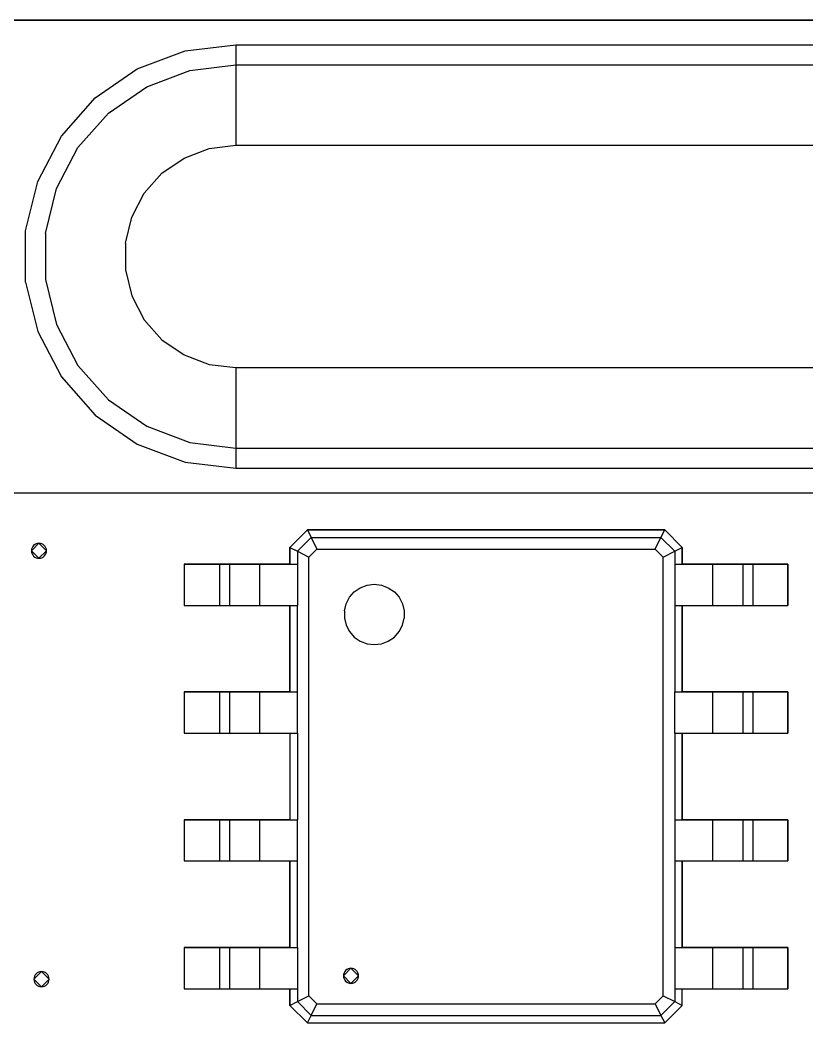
# Model space of a CAD drawing. Header units: inches. Extents: x 5 to 589, y -420 to -5.
# Drawn here: x 182.91 to 198.54, y -115.89 to -95.95 of the extents above; entities that cross this region are included whole.
import ezdxf

# ---------------------------------------------------------------- set-up
doc = ezdxf.new("R2010")
doc.units = ezdxf.units.IN
doc.header["$MEASUREMENT"] = 0

msp = doc.modelspace()

# ---------------------------------------------------------------- linework, layer by layer
at = {"color": 7, "true_color": 0xffffff}
for p, q in [((205.283, -95.954), (182.483, -95.954)), ((182.483, -95.954), (205.283, -95.954)), ((186.185, -96.566), (187.193, -96.444)), ((186.185, -96.566), (187.193, -96.444)), ((187.193, -96.444), (200.573, -96.444)), ((187.193, -96.444), (200.573, -96.444)), ((187.193, -96.444), (187.193, -96.454)), ((187.193, -96.454), (187.193, -96.484)), ((187.193, -96.484), (187.193, -96.532)), ((185.237, -96.926), (186.185, -96.566)), ((185.237, -96.926), (186.185, -96.566)), ((187.193, -96.532), (187.193, -96.594)), ((187.193, -96.594), (187.193, -96.67)), ((187.193, -96.67), (187.193, -96.756)), ((186.281, -96.954), (187.193, -96.844)), ((187.193, -96.756), (187.193, -96.844)), ((187.193, -96.844), (200.573, -96.844)), ((187.193, -96.844), (187.193, -96.884)), ((187.193, -96.884), (187.193, -97.002)), ((184.401, -97.502), (185.237, -96.926)), ((184.401, -97.502), (185.237, -96.926)), ((185.423, -97.28), (186.281, -96.954)), ((187.193, -97.002), (187.193, -97.194)), ((184.667, -97.802), (185.423, -97.28)), ((187.193, -97.194), (187.193, -97.446)), ((187.193, -97.446), (187.193, -97.75)), ((183.729, -98.262), (184.401, -97.502)), ((183.729, -98.262), (184.401, -97.502)), ((184.057, -98.49), (184.667, -97.802)), ((187.193, -97.75), (187.193, -98.088)), ((183.257, -99.162), (183.729, -98.262)), ((183.257, -99.162), (183.729, -98.262)), ((187.193, -98.088), (187.193, -98.444)), ((186.665, -98.508), (187.193, -98.444)), ((187.193, -98.444), (200.573, -98.444)), ((183.631, -99.302), (184.057, -98.49)), ((186.165, -98.698), (186.665, -98.508)), ((185.727, -99), (186.165, -98.698)), ((185.375, -99.398), (185.727, -99)), ((183.013, -100.146), (183.257, -99.162)), ((183.013, -100.146), (183.257, -99.162)), ((183.411, -100.194), (183.631, -99.302)), ((185.127, -99.87), (185.375, -99.398)), ((184.999, -100.388), (185.127, -99.87)), ((183.013, -101.162), (183.013, -100.146)), ((183.013, -101.162), (183.013, -100.146)), ((183.411, -100.194), (183.411, -101.114)), ((184.999, -100.388), (184.999, -100.92)), ((184.999, -100.92), (185.127, -101.438)), ((183.013, -101.162), (183.257, -102.146)), ((183.013, -101.162), (183.257, -102.146)), ((183.411, -101.114), (183.631, -102.006)), ((185.127, -101.438), (185.375, -101.91)), ((183.631, -102.006), (184.057, -102.818)), ((185.375, -101.91), (185.727, -102.308)), ((183.257, -102.146), (183.729, -103.046)), ((183.257, -102.146), (183.729, -103.046)), ((185.727, -102.308), (186.165, -102.61)), ((186.165, -102.61), (186.665, -102.8)), ((184.057, -102.818), (184.667, -103.506)), ((186.665, -102.8), (187.193, -102.864)), ((187.193, -102.864), (200.573, -102.864)), ((187.193, -102.864), (187.193, -103.22)), ((183.729, -103.046), (184.401, -103.806)), ((183.729, -103.046), (184.401, -103.806)), ((187.193, -103.22), (187.193, -103.558)), ((184.667, -103.506), (185.423, -104.028)), ((187.193, -103.558), (187.193, -103.862)), ((184.401, -103.806), (185.237, -104.382)), ((184.401, -103.806), (185.237, -104.382)), ((187.193, -103.862), (187.193, -104.114)), ((185.423, -104.028), (186.281, -104.354)), ((187.193, -104.114), (187.193, -104.306)), ((185.237, -104.382), (186.185, -104.742)), ((185.237, -104.382), (186.185, -104.742)), ((186.281, -104.354), (187.193, -104.464)), ((187.193, -104.306), (187.193, -104.424)), ((187.193, -104.424), (187.193, -104.464)), ((187.193, -104.464), (200.573, -104.464)), ((187.193, -104.464), (187.193, -104.554)), ((187.193, -104.554), (187.193, -104.638)), ((187.193, -104.638), (187.193, -104.714)), ((186.185, -104.742), (187.193, -104.864)), ((186.185, -104.742), (187.193, -104.864)), ((187.193, -104.714), (187.193, -104.776)), ((187.193, -104.776), (187.193, -104.824)), ((187.193, -104.824), (187.193, -104.854)), ((187.193, -104.854), (187.193, -104.864)), ((187.193, -104.864), (200.573, -104.864)), ((187.193, -104.864), (200.573, -104.864)), ((182.483, -105.354), (205.283, -105.354)), ((182.483, -105.354), (205.283, -105.354)), ((188.617, -106.09), (188.267, -106.44)), ((188.267, -106.44), (188.617, -106.09)), ((188.417, -106.514), (188.691, -106.24)), ((195.717, -106.09), (188.617, -106.09)), ((188.617, -106.09), (188.691, -106.24)), ((188.617, -106.09), (195.717, -106.09)), ((188.691, -106.24), (188.807, -106.47)), ((188.691, -106.24), (195.641, -106.24)), ((195.527, -106.47), (195.641, -106.24)), ((195.641, -106.24), (195.717, -106.09)), ((195.641, -106.24), (195.917, -106.514)), ((196.067, -106.44), (195.717, -106.09)), ((195.717, -106.09), (196.067, -106.44)), ((188.267, -106.44), (188.267, -106.77)), ((188.267, -106.44), (188.417, -106.514)), ((188.267, -106.77), (188.267, -106.44)), ((195.917, -106.514), (196.067, -106.44)), ((196.067, -106.77), (196.067, -106.44)), ((196.067, -106.44), (196.067, -106.77)), ((188.417, -106.514), (188.417, -106.77)), ((188.417, -106.514), (188.647, -106.63)), ((188.647, -106.63), (188.807, -106.47)), ((188.647, -115.35), (188.647, -106.63)), ((188.807, -106.47), (195.527, -106.47)), ((195.527, -106.47), (195.687, -106.63)), ((195.687, -106.63), (195.917, -106.514)), ((195.687, -115.35), (195.687, -106.63)), ((195.917, -106.514), (195.917, -106.77)), ((188.267, -106.77), (186.167, -106.77)), ((186.167, -106.77), (186.167, -107.59)), ((186.167, -106.77), (186.167, -107.59)), ((186.167, -106.77), (186.867, -106.77)), ((186.867, -106.77), (186.911, -106.77)), ((186.867, -106.77), (186.867, -107.59)), ((186.911, -106.77), (186.953, -106.77)), ((186.953, -106.77), (186.991, -106.77)), ((186.991, -106.77), (187.023, -106.77)), ((187.023, -106.77), (187.047, -106.77)), ((187.047, -106.77), (187.061, -106.77)), ((187.061, -106.77), (187.067, -106.77)), ((187.067, -106.77), (187.067, -107.59)), ((187.067, -106.77), (187.083, -106.77)), ((187.083, -106.77), (187.127, -106.77)), ((187.127, -106.77), (187.197, -106.77)), ((187.197, -106.77), (187.293, -106.77)), ((187.293, -106.77), (187.407, -106.77)), ((187.407, -106.77), (187.533, -106.77)), ((187.533, -106.77), (187.667, -106.77)), ((187.667, -106.77), (188.267, -106.77)), ((187.667, -106.77), (187.667, -107.59)), ((188.267, -106.77), (188.417, -106.77)), ((188.417, -106.77), (188.417, -107.59)), ((195.917, -106.77), (195.917, -107.59)), ((195.917, -106.77), (196.067, -106.77)), ((198.167, -106.77), (196.067, -106.77)), ((196.067, -106.77), (196.667, -106.77)), ((196.667, -106.77), (196.801, -106.77)), ((196.667, -106.77), (196.667, -107.59)), ((196.801, -106.77), (196.927, -106.77)), ((196.927, -106.77), (197.041, -106.77)), ((197.041, -106.77), (197.137, -106.77)), ((197.137, -106.77), (197.207, -106.77)), ((197.207, -106.77), (197.251, -106.77)), ((197.251, -106.77), (197.267, -106.77)), ((197.267, -106.77), (197.267, -107.59)), ((197.267, -106.77), (197.273, -106.77)), ((197.273, -106.77), (197.287, -106.77)), ((197.287, -106.77), (197.311, -106.77)), ((197.311, -106.77), (197.343, -106.77)), ((197.343, -106.77), (197.381, -106.77)), ((197.381, -106.77), (197.423, -106.77)), ((197.423, -106.77), (197.467, -106.77)), ((197.467, -106.77), (198.167, -106.77)), ((197.467, -106.77), (197.467, -107.59)), ((198.167, -107.59), (198.167, -106.77)), ((198.167, -106.77), (198.167, -107.59)), ((189.549, -107.32), (189.667, -107.238)), ((189.667, -107.238), (189.803, -107.188)), ((189.803, -107.188), (189.947, -107.17)), ((189.947, -107.17), (190.091, -107.188)), ((190.091, -107.188), (190.225, -107.238)), ((190.225, -107.238), (190.345, -107.32)), ((189.385, -107.556), (189.453, -107.428)), ((189.453, -107.428), (189.549, -107.32)), ((190.345, -107.32), (190.441, -107.428)), ((190.441, -107.428), (190.507, -107.556)), ((186.167, -107.59), (188.267, -107.59)), ((186.167, -107.59), (186.867, -107.59)), ((186.867, -107.59), (186.911, -107.59)), ((186.911, -107.59), (186.953, -107.59)), ((186.953, -107.59), (186.991, -107.59)), ((186.991, -107.59), (187.023, -107.59)), ((187.023, -107.59), (187.047, -107.59)), ((187.047, -107.59), (187.061, -107.59)), ((187.061, -107.59), (187.067, -107.59)), ((187.067, -107.59), (187.083, -107.59)), ((187.083, -107.59), (187.127, -107.59)), ((187.127, -107.59), (187.197, -107.59)), ((187.197, -107.59), (187.293, -107.59)), ((187.293, -107.59), (187.407, -107.59)), ((187.407, -107.59), (187.533, -107.59)), ((187.533, -107.59), (187.667, -107.59)), ((187.667, -107.59), (188.267, -107.59)), ((188.267, -107.59), (188.267, -109.31)), ((188.267, -109.31), (188.267, -107.59)), ((188.267, -107.59), (188.417, -107.59)), ((188.417, -109.31), (188.417, -107.59)), ((189.351, -107.698), (189.385, -107.556)), ((190.507, -107.556), (190.543, -107.698)), ((195.917, -107.59), (195.917, -109.31)), ((195.917, -107.59), (196.067, -107.59)), ((196.067, -109.31), (196.067, -107.59)), ((196.067, -107.59), (198.167, -107.59)), ((196.067, -107.59), (196.067, -109.31)), ((196.067, -107.59), (196.667, -107.59)), ((196.667, -107.59), (196.801, -107.59)), ((196.801, -107.59), (196.927, -107.59)), ((196.927, -107.59), (197.041, -107.59)), ((197.041, -107.59), (197.137, -107.59)), ((197.137, -107.59), (197.207, -107.59)), ((197.207, -107.59), (197.251, -107.59)), ((197.251, -107.59), (197.267, -107.59)), ((197.267, -107.59), (197.273, -107.59)), ((197.273, -107.59), (197.287, -107.59)), ((197.287, -107.59), (197.311, -107.59)), ((197.311, -107.59), (197.343, -107.59)), ((197.343, -107.59), (197.381, -107.59)), ((197.381, -107.59), (197.423, -107.59)), ((197.423, -107.59), (197.467, -107.59)), ((197.467, -107.59), (198.167, -107.59)), ((189.351, -107.698), (189.351, -107.842)), ((189.351, -107.842), (189.385, -107.982)), ((190.507, -107.982), (190.543, -107.842)), ((190.543, -107.698), (190.543, -107.842)), ((189.385, -107.982), (189.453, -108.11)), ((190.441, -108.11), (190.507, -107.982)), ((189.453, -108.11), (189.549, -108.218)), ((189.549, -108.218), (189.667, -108.3)), ((190.225, -108.3), (190.345, -108.218)), ((190.345, -108.218), (190.441, -108.11)), ((189.667, -108.3), (189.803, -108.352)), ((189.803, -108.352), (189.947, -108.37)), ((189.947, -108.37), (190.091, -108.352)), ((190.091, -108.352), (190.225, -108.3)), ((188.267, -109.31), (186.167, -109.31)), ((186.167, -109.31), (186.167, -110.13)), ((186.167, -109.31), (186.167, -110.13)), ((186.167, -109.31), (186.867, -109.31)), ((186.867, -109.31), (186.911, -109.31)), ((186.867, -109.31), (186.867, -110.13)), ((186.911, -109.31), (186.953, -109.31)), ((186.953, -109.31), (186.991, -109.31)), ((186.991, -109.31), (187.023, -109.31)), ((187.023, -109.31), (187.047, -109.31)), ((187.047, -109.31), (187.061, -109.31)), ((187.061, -109.31), (187.067, -109.31)), ((187.067, -109.31), (187.067, -110.13)), ((187.067, -109.31), (187.083, -109.31)), ((187.083, -109.31), (187.127, -109.31)), ((187.127, -109.31), (187.197, -109.31)), ((187.197, -109.31), (187.293, -109.31)), ((187.293, -109.31), (187.407, -109.31)), ((187.407, -109.31), (187.533, -109.31)), ((187.533, -109.31), (187.667, -109.31)), ((187.667, -109.31), (188.267, -109.31)), ((187.667, -109.31), (187.667, -110.13)), ((188.267, -109.31), (188.417, -109.31)), ((188.417, -110.13), (188.417, -109.31)), ((195.917, -110.13), (195.917, -109.31)), ((195.917, -109.31), (196.067, -109.31)), ((198.167, -109.31), (196.067, -109.31)), ((196.067, -109.31), (196.667, -109.31)), ((196.667, -109.31), (196.801, -109.31)), ((196.667, -109.31), (196.667, -110.13)), ((196.801, -109.31), (196.927, -109.31)), ((196.927, -109.31), (197.041, -109.31)), ((197.041, -109.31), (197.137, -109.31)), ((197.137, -109.31), (197.207, -109.31)), ((197.207, -109.31), (197.251, -109.31)), ((197.251, -109.31), (197.267, -109.31)), ((197.267, -109.31), (197.267, -110.13)), ((197.267, -109.31), (197.273, -109.31)), ((197.273, -109.31), (197.287, -109.31)), ((197.287, -109.31), (197.311, -109.31)), ((197.311, -109.31), (197.343, -109.31)), ((197.343, -109.31), (197.381, -109.31)), ((197.381, -109.31), (197.423, -109.31)), ((197.423, -109.31), (197.467, -109.31)), ((197.467, -109.31), (198.167, -109.31)), ((197.467, -109.31), (197.467, -110.13)), ((198.167, -110.13), (198.167, -109.31)), ((198.167, -109.31), (198.167, -110.13)), ((186.167, -110.13), (188.267, -110.13)), ((186.167, -110.13), (186.867, -110.13)), ((186.867, -110.13), (186.911, -110.13)), ((186.911, -110.13), (186.953, -110.13)), ((186.953, -110.13), (186.991, -110.13)), ((186.991, -110.13), (187.023, -110.13)), ((187.023, -110.13), (187.047, -110.13)), ((187.047, -110.13), (187.061, -110.13)), ((187.061, -110.13), (187.067, -110.13)), ((187.067, -110.13), (187.083, -110.13)), ((187.083, -110.13), (187.127, -110.13)), ((187.127, -110.13), (187.197, -110.13)), ((187.197, -110.13), (187.293, -110.13)), ((187.293, -110.13), (187.407, -110.13)), ((187.407, -110.13), (187.533, -110.13)), ((187.533, -110.13), (187.667, -110.13)), ((187.667, -110.13), (188.267, -110.13)), ((188.267, -110.13), (188.267, -111.85)), ((188.267, -110.13), (188.267, -111.85)), ((188.267, -110.13), (188.417, -110.13)), ((188.417, -110.13), (188.417, -111.85)), ((195.917, -110.13), (195.917, -111.85)), ((195.917, -110.13), (196.067, -110.13)), ((196.067, -111.85), (196.067, -110.13)), ((196.067, -110.13), (198.167, -110.13)), ((196.067, -110.13), (196.667, -110.13)), ((196.067, -110.13), (196.067, -111.85)), ((196.667, -110.13), (196.801, -110.13)), ((196.801, -110.13), (196.927, -110.13)), ((196.927, -110.13), (197.041, -110.13)), ((197.041, -110.13), (197.137, -110.13)), ((197.137, -110.13), (197.207, -110.13)), ((197.207, -110.13), (197.251, -110.13)), ((197.251, -110.13), (197.267, -110.13)), ((197.267, -110.13), (197.273, -110.13)), ((197.273, -110.13), (197.287, -110.13)), ((197.287, -110.13), (197.311, -110.13)), ((197.311, -110.13), (197.343, -110.13)), ((197.343, -110.13), (197.381, -110.13)), ((197.381, -110.13), (197.423, -110.13)), ((197.423, -110.13), (197.467, -110.13)), ((197.467, -110.13), (198.167, -110.13)), ((188.267, -111.85), (186.167, -111.85)), ((186.167, -111.85), (186.167, -112.67)), ((186.167, -111.85), (186.167, -112.67)), ((186.167, -111.85), (186.867, -111.85)), ((186.867, -111.85), (186.911, -111.85)), ((186.867, -111.85), (186.867, -112.67)), ((186.911, -111.85), (186.953, -111.85)), ((186.953, -111.85), (186.991, -111.85)), ((186.991, -111.85), (187.023, -111.85)), ((187.023, -111.85), (187.047, -111.85)), ((187.047, -111.85), (187.061, -111.85)), ((187.061, -111.85), (187.067, -111.85)), ((187.067, -111.85), (187.067, -112.67)), ((187.067, -111.85), (187.083, -111.85)), ((187.083, -111.85), (187.127, -111.85)), ((187.127, -111.85), (187.197, -111.85)), ((187.197, -111.85), (187.293, -111.85)), ((187.293, -111.85), (187.407, -111.85)), ((187.407, -111.85), (187.533, -111.85)), ((187.533, -111.85), (187.667, -111.85)), ((187.667, -111.85), (188.267, -111.85)), ((187.667, -111.85), (187.667, -112.67)), ((188.267, -111.85), (188.417, -111.85)), ((188.417, -112.67), (188.417, -111.85)), ((195.917, -111.85), (195.917, -112.67)), ((195.917, -111.85), (196.067, -111.85)), ((198.167, -111.85), (196.067, -111.85)), ((196.067, -111.85), (196.667, -111.85)), ((196.667, -111.85), (196.801, -111.85)), ((196.667, -111.85), (196.667, -112.67)), ((196.801, -111.85), (196.927, -111.85)), ((196.927, -111.85), (197.041, -111.85)), ((197.041, -111.85), (197.137, -111.85)), ((197.137, -111.85), (197.207, -111.85)), ((197.207, -111.85), (197.251, -111.85)), ((197.251, -111.85), (197.267, -111.85)), ((197.267, -111.85), (197.267, -112.67)), ((197.267, -111.85), (197.273, -111.85)), ((197.273, -111.85), (197.287, -111.85)), ((197.287, -111.85), (197.311, -111.85)), ((197.311, -111.85), (197.343, -111.85)), ((197.343, -111.85), (197.381, -111.85)), ((197.381, -111.85), (197.423, -111.85)), ((197.423, -111.85), (197.467, -111.85)), ((197.467, -111.85), (198.167, -111.85)), ((197.467, -111.85), (197.467, -112.67)), ((198.167, -112.67), (198.167, -111.85)), ((198.167, -111.85), (198.167, -112.67)), ((186.167, -112.67), (188.267, -112.67)), ((186.167, -112.67), (186.867, -112.67)), ((186.867, -112.67), (186.911, -112.67)), ((186.911, -112.67), (186.953, -112.67)), ((186.953, -112.67), (186.991, -112.67)), ((186.991, -112.67), (187.023, -112.67)), ((187.023, -112.67), (187.047, -112.67)), ((187.047, -112.67), (187.061, -112.67)), ((187.061, -112.67), (187.067, -112.67)), ((187.067, -112.67), (187.083, -112.67)), ((187.083, -112.67), (187.127, -112.67)), ((187.127, -112.67), (187.197, -112.67)), ((187.197, -112.67), (187.293, -112.67)), ((187.293, -112.67), (187.407, -112.67)), ((187.407, -112.67), (187.533, -112.67)), ((187.533, -112.67), (187.667, -112.67)), ((187.667, -112.67), (188.267, -112.67)), ((188.267, -112.67), (188.267, -114.39)), ((188.267, -114.39), (188.267, -112.67)), ((188.267, -112.67), (188.417, -112.67)), ((188.417, -114.39), (188.417, -112.67)), ((195.917, -112.67), (195.917, -114.39)), ((195.917, -112.67), (196.067, -112.67)), ((196.067, -114.39), (196.067, -112.67)), ((196.067, -112.67), (198.167, -112.67)), ((196.067, -112.67), (196.667, -112.67)), ((196.067, -112.67), (196.067, -114.39)), ((196.667, -112.67), (196.801, -112.67)), ((196.801, -112.67), (196.927, -112.67)), ((196.927, -112.67), (197.041, -112.67)), ((197.041, -112.67), (197.137, -112.67)), ((197.137, -112.67), (197.207, -112.67)), ((197.207, -112.67), (197.251, -112.67)), ((197.251, -112.67), (197.267, -112.67)), ((197.267, -112.67), (197.273, -112.67)), ((197.273, -112.67), (197.287, -112.67)), ((197.287, -112.67), (197.311, -112.67)), ((197.311, -112.67), (197.343, -112.67)), ((197.343, -112.67), (197.381, -112.67)), ((197.381, -112.67), (197.423, -112.67)), ((197.423, -112.67), (197.467, -112.67)), ((197.467, -112.67), (198.167, -112.67)), ((188.267, -114.39), (186.167, -114.39)), ((186.167, -114.39), (186.167, -115.21)), ((186.167, -114.39), (186.167, -115.21)), ((186.167, -114.39), (186.867, -114.39)), ((186.867, -114.39), (186.911, -114.39)), ((186.867, -114.39), (186.867, -115.21)), ((186.911, -114.39), (186.953, -114.39)), ((186.953, -114.39), (186.991, -114.39)), ((186.991, -114.39), (187.023, -114.39)), ((187.023, -114.39), (187.047, -114.39)), ((187.047, -114.39), (187.061, -114.39)), ((187.061, -114.39), (187.067, -114.39)), ((187.067, -114.39), (187.067, -115.21)), ((187.067, -114.39), (187.083, -114.39)), ((187.083, -114.39), (187.127, -114.39)), ((187.127, -114.39), (187.197, -114.39)), ((187.197, -114.39), (187.293, -114.39)), ((187.293, -114.39), (187.407, -114.39)), ((187.407, -114.39), (187.533, -114.39)), ((187.533, -114.39), (187.667, -114.39)), ((187.667, -114.39), (188.267, -114.39)), ((187.667, -114.39), (187.667, -115.21)), ((188.267, -114.39), (188.417, -114.39)), ((188.417, -114.39), (188.417, -115.21)), ((195.917, -114.39), (195.917, -115.21)), ((195.917, -114.39), (196.067, -114.39)), ((198.167, -114.39), (196.067, -114.39)), ((196.067, -114.39), (196.667, -114.39)), ((196.667, -114.39), (196.801, -114.39)), ((196.667, -114.39), (196.667, -115.21)), ((196.801, -114.39), (196.927, -114.39)), ((196.927, -114.39), (197.041, -114.39)), ((197.041, -114.39), (197.137, -114.39)), ((197.137, -114.39), (197.207, -114.39)), ((197.207, -114.39), (197.251, -114.39)), ((197.251, -114.39), (197.267, -114.39)), ((197.267, -114.39), (197.267, -115.21)), ((197.267, -114.39), (197.273, -114.39)), ((197.273, -114.39), (197.287, -114.39)), ((197.287, -114.39), (197.311, -114.39)), ((197.311, -114.39), (197.343, -114.39)), ((197.343, -114.39), (197.381, -114.39)), ((197.381, -114.39), (197.423, -114.39)), ((197.423, -114.39), (197.467, -114.39)), ((197.467, -114.39), (198.167, -114.39)), ((197.467, -114.39), (197.467, -115.21)), ((198.167, -115.21), (198.167, -114.39)), ((198.167, -114.39), (198.167, -115.21)), ((186.167, -115.21), (188.267, -115.21)), ((186.167, -115.21), (186.867, -115.21)), ((186.867, -115.21), (186.911, -115.21)), ((186.911, -115.21), (186.953, -115.21)), ((186.953, -115.21), (186.991, -115.21)), ((186.991, -115.21), (187.023, -115.21)), ((187.023, -115.21), (187.047, -115.21)), ((187.047, -115.21), (187.061, -115.21)), ((187.061, -115.21), (187.067, -115.21)), ((187.067, -115.21), (187.083, -115.21)), ((187.083, -115.21), (187.127, -115.21)), ((187.127, -115.21), (187.197, -115.21)), ((187.197, -115.21), (187.293, -115.21)), ((187.293, -115.21), (187.407, -115.21)), ((187.407, -115.21), (187.533, -115.21)), ((187.533, -115.21), (187.667, -115.21)), ((187.667, -115.21), (188.267, -115.21)), ((188.267, -115.21), (188.267, -115.54)), ((188.267, -115.54), (188.267, -115.21)), ((188.267, -115.21), (188.417, -115.21)), ((188.417, -115.21), (188.417, -115.464)), ((195.917, -115.21), (195.917, -115.464)), ((195.917, -115.21), (196.067, -115.21)), ((196.067, -115.54), (196.067, -115.21)), ((196.067, -115.21), (198.167, -115.21)), ((196.067, -115.21), (196.667, -115.21)), ((196.067, -115.54), (196.067, -115.21)), ((196.667, -115.21), (196.801, -115.21)), ((196.801, -115.21), (196.927, -115.21)), ((196.927, -115.21), (197.041, -115.21)), ((197.041, -115.21), (197.137, -115.21)), ((197.137, -115.21), (197.207, -115.21)), ((197.207, -115.21), (197.251, -115.21)), ((197.251, -115.21), (197.267, -115.21)), ((197.267, -115.21), (197.273, -115.21)), ((197.273, -115.21), (197.287, -115.21)), ((197.287, -115.21), (197.311, -115.21)), ((197.311, -115.21), (197.343, -115.21)), ((197.343, -115.21), (197.381, -115.21)), ((197.381, -115.21), (197.423, -115.21)), ((197.423, -115.21), (197.467, -115.21)), ((197.467, -115.21), (198.167, -115.21)), ((188.417, -115.464), (188.647, -115.35)), ((188.647, -115.35), (188.807, -115.51)), ((195.527, -115.51), (195.687, -115.35)), ((195.687, -115.35), (195.917, -115.464)), ((188.267, -115.54), (188.417, -115.464)), ((188.267, -115.54), (188.617, -115.89)), ((188.267, -115.54), (188.617, -115.89)), ((188.417, -115.464), (188.691, -115.74)), ((188.691, -115.74), (188.807, -115.51)), ((188.807, -115.51), (195.527, -115.51)), ((195.527, -115.51), (195.641, -115.74)), ((195.641, -115.74), (195.917, -115.464)), ((195.717, -115.89), (196.067, -115.54)), ((195.717, -115.89), (196.067, -115.54)), ((195.917, -115.464), (196.067, -115.54)), ((188.617, -115.89), (188.691, -115.74)), ((188.691, -115.74), (195.641, -115.74)), ((195.641, -115.74), (195.717, -115.89)), ((188.617, -115.89), (195.717, -115.89)), ((188.617, -115.89), (195.717, -115.89))]:
    msp.add_line(p, q, dxfattribs=at)
at = {"color": 18, "true_color": 0x000000}
for p, q in [((205.283, -95.954), (182.483, -95.954)), ((182.483, -95.954), (205.283, -95.954)), ((186.185, -96.566), (187.193, -96.444)), ((186.185, -96.566), (187.193, -96.444)), ((187.193, -96.444), (200.573, -96.444)), ((187.193, -96.444), (200.573, -96.444)), ((187.193, -96.444), (187.193, -96.454)), ((187.193, -96.454), (187.193, -96.484)), ((187.193, -96.484), (187.193, -96.532)), ((185.237, -96.926), (186.185, -96.566)), ((185.237, -96.926), (186.185, -96.566)), ((187.193, -96.532), (187.193, -96.594)), ((187.193, -96.594), (187.193, -96.67)), ((187.193, -96.67), (187.193, -96.756)), ((186.281, -96.954), (187.193, -96.844)), ((187.193, -96.756), (187.193, -96.844)), ((187.193, -96.844), (200.573, -96.844)), ((187.193, -96.844), (187.193, -96.884)), ((187.193, -96.884), (187.193, -97.002)), ((184.401, -97.502), (185.237, -96.926)), ((184.401, -97.502), (185.237, -96.926)), ((185.423, -97.28), (186.281, -96.954)), ((187.193, -97.002), (187.193, -97.194)), ((184.667, -97.802), (185.423, -97.28)), ((187.193, -97.194), (187.193, -97.446)), ((187.193, -97.446), (187.193, -97.75)), ((183.729, -98.262), (184.401, -97.502)), ((183.729, -98.262), (184.401, -97.502)), ((184.057, -98.49), (184.667, -97.802)), ((187.193, -97.75), (187.193, -98.088)), ((183.257, -99.162), (183.729, -98.262)), ((183.257, -99.162), (183.729, -98.262)), ((187.193, -98.088), (187.193, -98.444)), ((186.665, -98.508), (187.193, -98.444)), ((187.193, -98.444), (200.573, -98.444)), ((183.631, -99.302), (184.057, -98.49)), ((186.165, -98.698), (186.665, -98.508)), ((185.727, -99), (186.165, -98.698)), ((185.375, -99.398), (185.727, -99)), ((183.013, -100.146), (183.257, -99.162)), ((183.013, -100.146), (183.257, -99.162)), ((183.411, -100.194), (183.631, -99.302)), ((185.127, -99.87), (185.375, -99.398)), ((184.999, -100.388), (185.127, -99.87)), ((183.013, -101.162), (183.013, -100.146)), ((183.013, -101.162), (183.013, -100.146)), ((183.411, -100.194), (183.411, -101.114)), ((184.999, -100.388), (184.999, -100.92)), ((184.999, -100.92), (185.127, -101.438)), ((183.013, -101.162), (183.257, -102.146)), ((183.013, -101.162), (183.257, -102.146)), ((183.411, -101.114), (183.631, -102.006)), ((185.127, -101.438), (185.375, -101.91)), ((183.631, -102.006), (184.057, -102.818)), ((185.375, -101.91), (185.727, -102.308)), ((183.257, -102.146), (183.729, -103.046)), ((183.257, -102.146), (183.729, -103.046)), ((185.727, -102.308), (186.165, -102.61)), ((186.165, -102.61), (186.665, -102.8)), ((184.057, -102.818), (184.667, -103.506)), ((186.665, -102.8), (187.193, -102.864)), ((187.193, -102.864), (200.573, -102.864)), ((187.193, -102.864), (187.193, -103.22)), ((183.729, -103.046), (184.401, -103.806)), ((183.729, -103.046), (184.401, -103.806)), ((187.193, -103.22), (187.193, -103.558)), ((184.667, -103.506), (185.423, -104.028)), ((187.193, -103.558), (187.193, -103.862)), ((184.401, -103.806), (185.237, -104.382)), ((184.401, -103.806), (185.237, -104.382)), ((187.193, -103.862), (187.193, -104.114)), ((185.423, -104.028), (186.281, -104.354)), ((187.193, -104.114), (187.193, -104.306)), ((185.237, -104.382), (186.185, -104.742)), ((185.237, -104.382), (186.185, -104.742)), ((186.281, -104.354), (187.193, -104.464)), ((187.193, -104.306), (187.193, -104.424)), ((187.193, -104.424), (187.193, -104.464)), ((187.193, -104.464), (200.573, -104.464)), ((187.193, -104.464), (187.193, -104.554)), ((187.193, -104.554), (187.193, -104.638)), ((187.193, -104.638), (187.193, -104.714)), ((186.185, -104.742), (187.193, -104.864)), ((186.185, -104.742), (187.193, -104.864)), ((187.193, -104.714), (187.193, -104.776)), ((187.193, -104.776), (187.193, -104.824)), ((187.193, -104.824), (187.193, -104.854)), ((187.193, -104.854), (187.193, -104.864)), ((187.193, -104.864), (200.573, -104.864)), ((187.193, -104.864), (200.573, -104.864)), ((182.483, -105.354), (205.283, -105.354)), ((182.483, -105.354), (205.283, -105.354)), ((188.617, -106.09), (188.267, -106.44)), ((188.267, -106.44), (188.617, -106.09)), ((188.417, -106.514), (188.691, -106.24)), ((195.717, -106.09), (188.617, -106.09)), ((188.617, -106.09), (188.691, -106.24)), ((188.617, -106.09), (195.717, -106.09)), ((188.691, -106.24), (188.807, -106.47)), ((188.691, -106.24), (195.641, -106.24)), ((195.527, -106.47), (195.641, -106.24)), ((195.641, -106.24), (195.717, -106.09)), ((195.641, -106.24), (195.917, -106.514)), ((196.067, -106.44), (195.717, -106.09)), ((195.717, -106.09), (196.067, -106.44)), ((183.283, -106.354), (183.133, -106.504)), ((183.433, -106.504), (183.283, -106.354)), ((188.267, -106.44), (188.267, -106.77)), ((188.267, -106.44), (188.417, -106.514)), ((188.267, -106.77), (188.267, -106.44)), ((195.917, -106.514), (196.067, -106.44)), ((196.067, -106.77), (196.067, -106.44)), ((196.067, -106.44), (196.067, -106.77)), ((183.133, -106.504), (183.283, -106.654)), ((183.283, -106.654), (183.433, -106.504)), ((188.417, -106.514), (188.417, -106.77)), ((188.417, -106.514), (188.647, -106.63)), ((188.647, -106.63), (188.807, -106.47)), ((188.647, -115.35), (188.647, -106.63)), ((188.807, -106.47), (195.527, -106.47)), ((195.527, -106.47), (195.687, -106.63)), ((195.687, -106.63), (195.917, -106.514)), ((195.687, -115.35), (195.687, -106.63)), ((195.917, -106.514), (195.917, -106.77)), ((188.267, -106.77), (186.167, -106.77)), ((186.167, -106.77), (186.167, -107.59)), ((186.167, -106.77), (186.167, -107.59)), ((186.167, -106.77), (186.867, -106.77)), ((186.867, -106.77), (186.911, -106.77)), ((186.867, -106.77), (186.867, -107.59)), ((186.911, -106.77), (186.953, -106.77)), ((186.953, -106.77), (186.991, -106.77)), ((186.991, -106.77), (187.023, -106.77)), ((187.023, -106.77), (187.047, -106.77)), ((187.047, -106.77), (187.061, -106.77)), ((187.061, -106.77), (187.067, -106.77)), ((187.067, -106.77), (187.067, -107.59)), ((187.067, -106.77), (187.083, -106.77)), ((187.083, -106.77), (187.127, -106.77)), ((187.127, -106.77), (187.197, -106.77)), ((187.197, -106.77), (187.293, -106.77)), ((187.293, -106.77), (187.407, -106.77)), ((187.407, -106.77), (187.533, -106.77)), ((187.533, -106.77), (187.667, -106.77)), ((187.667, -106.77), (188.267, -106.77)), ((187.667, -106.77), (187.667, -107.59)), ((188.267, -106.77), (188.417, -106.77)), ((188.417, -106.77), (188.417, -107.59)), ((195.917, -106.77), (195.917, -107.59)), ((195.917, -106.77), (196.067, -106.77)), ((198.167, -106.77), (196.067, -106.77)), ((196.067, -106.77), (196.667, -106.77)), ((196.667, -106.77), (196.801, -106.77)), ((196.667, -106.77), (196.667, -107.59)), ((196.801, -106.77), (196.927, -106.77)), ((196.927, -106.77), (197.041, -106.77)), ((197.041, -106.77), (197.137, -106.77)), ((197.137, -106.77), (197.207, -106.77)), ((197.207, -106.77), (197.251, -106.77)), ((197.251, -106.77), (197.267, -106.77)), ((197.267, -106.77), (197.267, -107.59)), ((197.267, -106.77), (197.273, -106.77)), ((197.273, -106.77), (197.287, -106.77)), ((197.287, -106.77), (197.311, -106.77)), ((197.311, -106.77), (197.343, -106.77)), ((197.343, -106.77), (197.381, -106.77)), ((197.381, -106.77), (197.423, -106.77)), ((197.423, -106.77), (197.467, -106.77)), ((197.467, -106.77), (198.167, -106.77)), ((197.467, -106.77), (197.467, -107.59)), ((198.167, -107.59), (198.167, -106.77)), ((198.167, -106.77), (198.167, -107.59)), ((189.549, -107.32), (189.667, -107.238)), ((189.667, -107.238), (189.803, -107.188)), ((189.803, -107.188), (189.947, -107.17)), ((189.947, -107.17), (190.091, -107.188)), ((190.091, -107.188), (190.225, -107.238)), ((190.225, -107.238), (190.345, -107.32)), ((189.385, -107.556), (189.453, -107.428)), ((189.453, -107.428), (189.549, -107.32)), ((190.345, -107.32), (190.441, -107.428)), ((190.441, -107.428), (190.507, -107.556)), ((186.167, -107.59), (188.267, -107.59)), ((186.167, -107.59), (186.867, -107.59)), ((186.867, -107.59), (186.911, -107.59)), ((186.911, -107.59), (186.953, -107.59)), ((186.953, -107.59), (186.991, -107.59)), ((186.991, -107.59), (187.023, -107.59)), ((187.023, -107.59), (187.047, -107.59)), ((187.047, -107.59), (187.061, -107.59)), ((187.061, -107.59), (187.067, -107.59)), ((187.067, -107.59), (187.083, -107.59)), ((187.083, -107.59), (187.127, -107.59)), ((187.127, -107.59), (187.197, -107.59)), ((187.197, -107.59), (187.293, -107.59)), ((187.293, -107.59), (187.407, -107.59)), ((187.407, -107.59), (187.533, -107.59)), ((187.533, -107.59), (187.667, -107.59)), ((187.667, -107.59), (188.267, -107.59)), ((188.267, -107.59), (188.267, -109.31)), ((188.267, -109.31), (188.267, -107.59)), ((188.267, -107.59), (188.417, -107.59)), ((188.417, -109.31), (188.417, -107.59)), ((189.351, -107.698), (189.385, -107.556)), ((190.507, -107.556), (190.543, -107.698)), ((195.917, -107.59), (195.917, -109.31)), ((195.917, -107.59), (196.067, -107.59)), ((196.067, -109.31), (196.067, -107.59)), ((196.067, -107.59), (198.167, -107.59)), ((196.067, -107.59), (196.067, -109.31)), ((196.067, -107.59), (196.667, -107.59)), ((196.667, -107.59), (196.801, -107.59)), ((196.801, -107.59), (196.927, -107.59)), ((196.927, -107.59), (197.041, -107.59)), ((197.041, -107.59), (197.137, -107.59)), ((197.137, -107.59), (197.207, -107.59)), ((197.207, -107.59), (197.251, -107.59)), ((197.251, -107.59), (197.267, -107.59)), ((197.267, -107.59), (197.273, -107.59)), ((197.273, -107.59), (197.287, -107.59)), ((197.287, -107.59), (197.311, -107.59)), ((197.311, -107.59), (197.343, -107.59)), ((197.343, -107.59), (197.381, -107.59)), ((197.381, -107.59), (197.423, -107.59)), ((197.423, -107.59), (197.467, -107.59)), ((197.467, -107.59), (198.167, -107.59)), ((189.351, -107.698), (189.351, -107.842)), ((189.351, -107.842), (189.385, -107.982)), ((190.507, -107.982), (190.543, -107.842)), ((190.543, -107.698), (190.543, -107.842)), ((189.385, -107.982), (189.453, -108.11)), ((190.441, -108.11), (190.507, -107.982)), ((189.453, -108.11), (189.549, -108.218)), ((189.549, -108.218), (189.667, -108.3)), ((190.225, -108.3), (190.345, -108.218)), ((190.345, -108.218), (190.441, -108.11)), ((189.667, -108.3), (189.803, -108.352)), ((189.803, -108.352), (189.947, -108.37)), ((189.947, -108.37), (190.091, -108.352)), ((190.091, -108.352), (190.225, -108.3)), ((188.267, -109.31), (186.167, -109.31)), ((186.167, -109.31), (186.167, -110.13)), ((186.167, -109.31), (186.167, -110.13)), ((186.167, -109.31), (186.867, -109.31)), ((186.867, -109.31), (186.911, -109.31)), ((186.867, -109.31), (186.867, -110.13)), ((186.911, -109.31), (186.953, -109.31)), ((186.953, -109.31), (186.991, -109.31)), ((186.991, -109.31), (187.023, -109.31)), ((187.023, -109.31), (187.047, -109.31)), ((187.047, -109.31), (187.061, -109.31)), ((187.061, -109.31), (187.067, -109.31)), ((187.067, -109.31), (187.067, -110.13)), ((187.067, -109.31), (187.083, -109.31)), ((187.083, -109.31), (187.127, -109.31)), ((187.127, -109.31), (187.197, -109.31)), ((187.197, -109.31), (187.293, -109.31)), ((187.293, -109.31), (187.407, -109.31)), ((187.407, -109.31), (187.533, -109.31)), ((187.533, -109.31), (187.667, -109.31)), ((187.667, -109.31), (188.267, -109.31)), ((187.667, -109.31), (187.667, -110.13)), ((188.267, -109.31), (188.417, -109.31)), ((188.417, -110.13), (188.417, -109.31)), ((195.917, -110.13), (195.917, -109.31)), ((195.917, -109.31), (196.067, -109.31)), ((198.167, -109.31), (196.067, -109.31)), ((196.067, -109.31), (196.667, -109.31)), ((196.667, -109.31), (196.801, -109.31)), ((196.667, -109.31), (196.667, -110.13)), ((196.801, -109.31), (196.927, -109.31)), ((196.927, -109.31), (197.041, -109.31)), ((197.041, -109.31), (197.137, -109.31)), ((197.137, -109.31), (197.207, -109.31)), ((197.207, -109.31), (197.251, -109.31)), ((197.251, -109.31), (197.267, -109.31)), ((197.267, -109.31), (197.267, -110.13)), ((197.267, -109.31), (197.273, -109.31)), ((197.273, -109.31), (197.287, -109.31)), ((197.287, -109.31), (197.311, -109.31)), ((197.311, -109.31), (197.343, -109.31)), ((197.343, -109.31), (197.381, -109.31)), ((197.381, -109.31), (197.423, -109.31)), ((197.423, -109.31), (197.467, -109.31)), ((197.467, -109.31), (198.167, -109.31)), ((197.467, -109.31), (197.467, -110.13)), ((198.167, -110.13), (198.167, -109.31)), ((198.167, -109.31), (198.167, -110.13)), ((186.167, -110.13), (188.267, -110.13)), ((186.167, -110.13), (186.867, -110.13)), ((186.867, -110.13), (186.911, -110.13)), ((186.911, -110.13), (186.953, -110.13)), ((186.953, -110.13), (186.991, -110.13)), ((186.991, -110.13), (187.023, -110.13)), ((187.023, -110.13), (187.047, -110.13)), ((187.047, -110.13), (187.061, -110.13)), ((187.061, -110.13), (187.067, -110.13)), ((187.067, -110.13), (187.083, -110.13)), ((187.083, -110.13), (187.127, -110.13)), ((187.127, -110.13), (187.197, -110.13)), ((187.197, -110.13), (187.293, -110.13)), ((187.293, -110.13), (187.407, -110.13)), ((187.407, -110.13), (187.533, -110.13)), ((187.533, -110.13), (187.667, -110.13)), ((187.667, -110.13), (188.267, -110.13)), ((188.267, -110.13), (188.267, -111.85)), ((188.267, -110.13), (188.267, -111.85)), ((188.267, -110.13), (188.417, -110.13)), ((188.417, -110.13), (188.417, -111.85)), ((195.917, -110.13), (195.917, -111.85)), ((195.917, -110.13), (196.067, -110.13)), ((196.067, -111.85), (196.067, -110.13)), ((196.067, -110.13), (198.167, -110.13)), ((196.067, -110.13), (196.667, -110.13)), ((196.067, -110.13), (196.067, -111.85)), ((196.667, -110.13), (196.801, -110.13)), ((196.801, -110.13), (196.927, -110.13)), ((196.927, -110.13), (197.041, -110.13)), ((197.041, -110.13), (197.137, -110.13)), ((197.137, -110.13), (197.207, -110.13)), ((197.207, -110.13), (197.251, -110.13)), ((197.251, -110.13), (197.267, -110.13)), ((197.267, -110.13), (197.273, -110.13)), ((197.273, -110.13), (197.287, -110.13)), ((197.287, -110.13), (197.311, -110.13)), ((197.311, -110.13), (197.343, -110.13)), ((197.343, -110.13), (197.381, -110.13)), ((197.381, -110.13), (197.423, -110.13)), ((197.423, -110.13), (197.467, -110.13)), ((197.467, -110.13), (198.167, -110.13)), ((188.267, -111.85), (186.167, -111.85)), ((186.167, -111.85), (186.167, -112.67)), ((186.167, -111.85), (186.167, -112.67)), ((186.167, -111.85), (186.867, -111.85)), ((186.867, -111.85), (186.911, -111.85)), ((186.867, -111.85), (186.867, -112.67)), ((186.911, -111.85), (186.953, -111.85)), ((186.953, -111.85), (186.991, -111.85)), ((186.991, -111.85), (187.023, -111.85)), ((187.023, -111.85), (187.047, -111.85)), ((187.047, -111.85), (187.061, -111.85)), ((187.061, -111.85), (187.067, -111.85)), ((187.067, -111.85), (187.067, -112.67)), ((187.067, -111.85), (187.083, -111.85)), ((187.083, -111.85), (187.127, -111.85)), ((187.127, -111.85), (187.197, -111.85)), ((187.197, -111.85), (187.293, -111.85)), ((187.293, -111.85), (187.407, -111.85)), ((187.407, -111.85), (187.533, -111.85)), ((187.533, -111.85), (187.667, -111.85)), ((187.667, -111.85), (188.267, -111.85)), ((187.667, -111.85), (187.667, -112.67)), ((188.267, -111.85), (188.417, -111.85)), ((188.417, -112.67), (188.417, -111.85)), ((195.917, -111.85), (195.917, -112.67)), ((195.917, -111.85), (196.067, -111.85)), ((198.167, -111.85), (196.067, -111.85)), ((196.067, -111.85), (196.667, -111.85)), ((196.667, -111.85), (196.801, -111.85)), ((196.667, -111.85), (196.667, -112.67)), ((196.801, -111.85), (196.927, -111.85)), ((196.927, -111.85), (197.041, -111.85)), ((197.041, -111.85), (197.137, -111.85)), ((197.137, -111.85), (197.207, -111.85)), ((197.207, -111.85), (197.251, -111.85)), ((197.251, -111.85), (197.267, -111.85)), ((197.267, -111.85), (197.267, -112.67)), ((197.267, -111.85), (197.273, -111.85)), ((197.273, -111.85), (197.287, -111.85)), ((197.287, -111.85), (197.311, -111.85)), ((197.311, -111.85), (197.343, -111.85)), ((197.343, -111.85), (197.381, -111.85)), ((197.381, -111.85), (197.423, -111.85)), ((197.423, -111.85), (197.467, -111.85)), ((197.467, -111.85), (198.167, -111.85)), ((197.467, -111.85), (197.467, -112.67)), ((198.167, -112.67), (198.167, -111.85)), ((198.167, -111.85), (198.167, -112.67)), ((186.167, -112.67), (188.267, -112.67)), ((186.167, -112.67), (186.867, -112.67)), ((186.867, -112.67), (186.911, -112.67)), ((186.911, -112.67), (186.953, -112.67)), ((186.953, -112.67), (186.991, -112.67)), ((186.991, -112.67), (187.023, -112.67)), ((187.023, -112.67), (187.047, -112.67)), ((187.047, -112.67), (187.061, -112.67)), ((187.061, -112.67), (187.067, -112.67)), ((187.067, -112.67), (187.083, -112.67)), ((187.083, -112.67), (187.127, -112.67)), ((187.127, -112.67), (187.197, -112.67)), ((187.197, -112.67), (187.293, -112.67)), ((187.293, -112.67), (187.407, -112.67)), ((187.407, -112.67), (187.533, -112.67)), ((187.533, -112.67), (187.667, -112.67)), ((187.667, -112.67), (188.267, -112.67)), ((188.267, -112.67), (188.267, -114.39)), ((188.267, -114.39), (188.267, -112.67)), ((188.267, -112.67), (188.417, -112.67)), ((188.417, -114.39), (188.417, -112.67)), ((195.917, -112.67), (195.917, -114.39)), ((195.917, -112.67), (196.067, -112.67)), ((196.067, -114.39), (196.067, -112.67)), ((196.067, -112.67), (198.167, -112.67)), ((196.067, -112.67), (196.667, -112.67)), ((196.067, -112.67), (196.067, -114.39)), ((196.667, -112.67), (196.801, -112.67)), ((196.801, -112.67), (196.927, -112.67)), ((196.927, -112.67), (197.041, -112.67)), ((197.041, -112.67), (197.137, -112.67)), ((197.137, -112.67), (197.207, -112.67)), ((197.207, -112.67), (197.251, -112.67)), ((197.251, -112.67), (197.267, -112.67)), ((197.267, -112.67), (197.273, -112.67)), ((197.273, -112.67), (197.287, -112.67)), ((197.287, -112.67), (197.311, -112.67)), ((197.311, -112.67), (197.343, -112.67)), ((197.343, -112.67), (197.381, -112.67)), ((197.381, -112.67), (197.423, -112.67)), ((197.423, -112.67), (197.467, -112.67)), ((197.467, -112.67), (198.167, -112.67)), ((188.267, -114.39), (186.167, -114.39)), ((186.167, -114.39), (186.167, -115.21)), ((186.167, -114.39), (186.167, -115.21)), ((186.167, -114.39), (186.867, -114.39)), ((186.867, -114.39), (186.911, -114.39)), ((186.867, -114.39), (186.867, -115.21)), ((186.911, -114.39), (186.953, -114.39)), ((186.953, -114.39), (186.991, -114.39)), ((186.991, -114.39), (187.023, -114.39)), ((187.023, -114.39), (187.047, -114.39)), ((187.047, -114.39), (187.061, -114.39)), ((187.061, -114.39), (187.067, -114.39)), ((187.067, -114.39), (187.067, -115.21)), ((187.067, -114.39), (187.083, -114.39)), ((187.083, -114.39), (187.127, -114.39)), ((187.127, -114.39), (187.197, -114.39)), ((187.197, -114.39), (187.293, -114.39)), ((187.293, -114.39), (187.407, -114.39)), ((187.407, -114.39), (187.533, -114.39)), ((187.533, -114.39), (187.667, -114.39)), ((187.667, -114.39), (188.267, -114.39)), ((187.667, -114.39), (187.667, -115.21)), ((188.267, -114.39), (188.417, -114.39)), ((188.417, -114.39), (188.417, -115.21)), ((195.917, -114.39), (195.917, -115.21)), ((195.917, -114.39), (196.067, -114.39)), ((198.167, -114.39), (196.067, -114.39)), ((196.067, -114.39), (196.667, -114.39)), ((196.667, -114.39), (196.801, -114.39)), ((196.667, -114.39), (196.667, -115.21)), ((196.801, -114.39), (196.927, -114.39)), ((196.927, -114.39), (197.041, -114.39)), ((197.041, -114.39), (197.137, -114.39)), ((197.137, -114.39), (197.207, -114.39)), ((197.207, -114.39), (197.251, -114.39)), ((197.251, -114.39), (197.267, -114.39)), ((197.267, -114.39), (197.267, -115.21)), ((197.267, -114.39), (197.273, -114.39)), ((197.273, -114.39), (197.287, -114.39)), ((197.287, -114.39), (197.311, -114.39)), ((197.311, -114.39), (197.343, -114.39)), ((197.343, -114.39), (197.381, -114.39)), ((197.381, -114.39), (197.423, -114.39)), ((197.423, -114.39), (197.467, -114.39)), ((197.467, -114.39), (198.167, -114.39)), ((197.467, -114.39), (197.467, -115.21)), ((198.167, -115.21), (198.167, -114.39)), ((198.167, -114.39), (198.167, -115.21)), ((189.483, -114.804), (189.333, -114.954)), ((189.633, -114.954), (189.483, -114.804)), ((183.333, -114.87), (183.183, -115.02)), ((183.183, -115.02), (183.333, -115.17)), ((183.483, -115.02), (183.333, -114.87)), ((183.333, -115.17), (183.483, -115.02)), ((189.333, -114.954), (189.483, -115.104)), ((189.483, -115.104), (189.633, -114.954)), ((186.167, -115.21), (188.267, -115.21)), ((186.167, -115.21), (186.867, -115.21)), ((186.867, -115.21), (186.911, -115.21)), ((186.911, -115.21), (186.953, -115.21)), ((186.953, -115.21), (186.991, -115.21)), ((186.991, -115.21), (187.023, -115.21)), ((187.023, -115.21), (187.047, -115.21)), ((187.047, -115.21), (187.061, -115.21)), ((187.061, -115.21), (187.067, -115.21)), ((187.067, -115.21), (187.083, -115.21)), ((187.083, -115.21), (187.127, -115.21)), ((187.127, -115.21), (187.197, -115.21)), ((187.197, -115.21), (187.293, -115.21)), ((187.293, -115.21), (187.407, -115.21)), ((187.407, -115.21), (187.533, -115.21)), ((187.533, -115.21), (187.667, -115.21)), ((187.667, -115.21), (188.267, -115.21)), ((188.267, -115.21), (188.267, -115.54)), ((188.267, -115.54), (188.267, -115.21)), ((188.267, -115.21), (188.417, -115.21)), ((188.417, -115.21), (188.417, -115.464)), ((195.917, -115.21), (195.917, -115.464)), ((195.917, -115.21), (196.067, -115.21)), ((196.067, -115.54), (196.067, -115.21)), ((196.067, -115.21), (198.167, -115.21)), ((196.067, -115.21), (196.667, -115.21)), ((196.067, -115.54), (196.067, -115.21)), ((196.667, -115.21), (196.801, -115.21)), ((196.801, -115.21), (196.927, -115.21)), ((196.927, -115.21), (197.041, -115.21)), ((197.041, -115.21), (197.137, -115.21)), ((197.137, -115.21), (197.207, -115.21)), ((197.207, -115.21), (197.251, -115.21)), ((197.251, -115.21), (197.267, -115.21)), ((197.267, -115.21), (197.273, -115.21)), ((197.273, -115.21), (197.287, -115.21)), ((197.287, -115.21), (197.311, -115.21)), ((197.311, -115.21), (197.343, -115.21)), ((197.343, -115.21), (197.381, -115.21)), ((197.381, -115.21), (197.423, -115.21)), ((197.423, -115.21), (197.467, -115.21)), ((197.467, -115.21), (198.167, -115.21)), ((188.417, -115.464), (188.647, -115.35)), ((188.647, -115.35), (188.807, -115.51)), ((195.527, -115.51), (195.687, -115.35)), ((195.687, -115.35), (195.917, -115.464)), ((188.267, -115.54), (188.417, -115.464)), ((188.267, -115.54), (188.617, -115.89)), ((188.267, -115.54), (188.617, -115.89)), ((188.417, -115.464), (188.691, -115.74)), ((188.691, -115.74), (188.807, -115.51)), ((188.807, -115.51), (195.527, -115.51)), ((195.527, -115.51), (195.641, -115.74)), ((195.641, -115.74), (195.917, -115.464)), ((195.717, -115.89), (196.067, -115.54)), ((195.717, -115.89), (196.067, -115.54)), ((195.917, -115.464), (196.067, -115.54)), ((188.617, -115.89), (188.691, -115.74)), ((188.691, -115.74), (195.641, -115.74)), ((195.641, -115.74), (195.717, -115.89)), ((188.617, -115.89), (195.717, -115.89)), ((188.617, -115.89), (195.717, -115.89))]:
    msp.add_line(p, q, dxfattribs=at)
for centre, start, end in [((183.283, -106.504), 90, 180), ((183.283, -106.504), 0, 90), ((183.283, -106.504), 180, 270), ((183.283, -106.504), 270, 0), ((189.483, -114.954), 90, 180), ((189.483, -114.954), 0, 90), ((183.333, -115.02), 90, 180), ((183.333, -115.02), 180, 270), ((183.333, -115.02), 0, 90), ((183.333, -115.02), 270, 0), ((189.483, -114.954), 180, 270), ((189.483, -114.954), 270, 0)]:
    msp.add_arc(centre, 0.15, start, end, dxfattribs=at)

doc.saveas('drawing.dxf')
